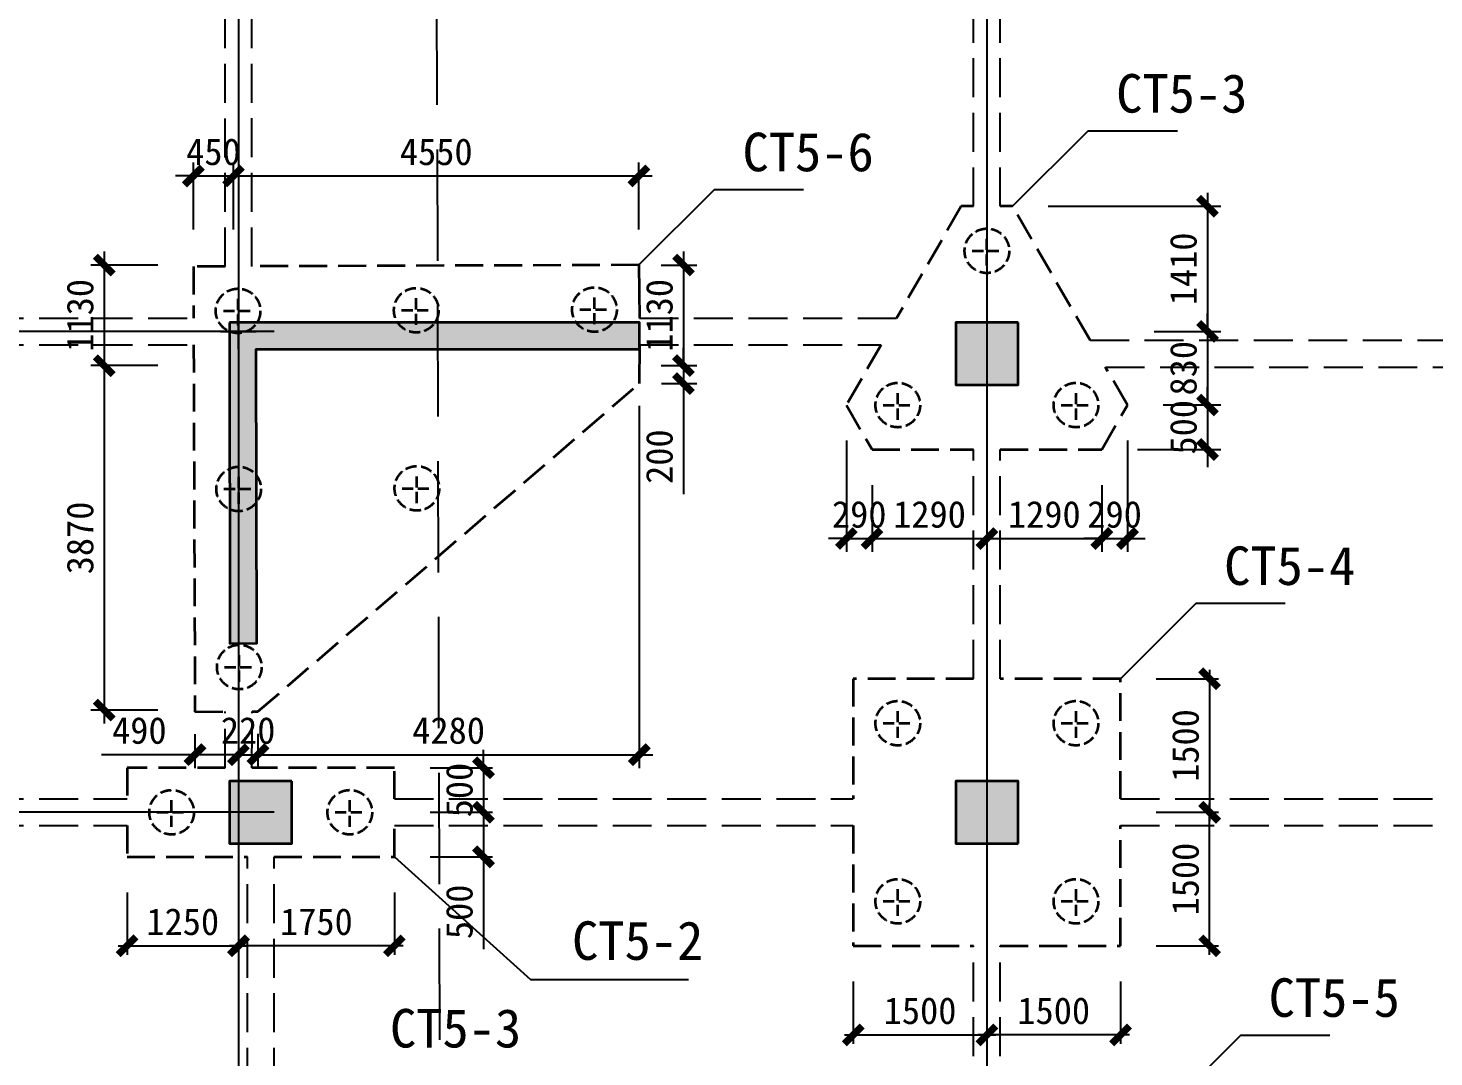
# Model space of a CAD drawing. Header units: millimetres. Extents: x -8252 to 341964, y -299084 to 206355.
# Drawn here: x 156173 to 171950, y 34469 to 46023 of the extents above; entities that cross this region are included whole.
import ezdxf

# ---------------------------------------------------------------- set-up
doc = ezdxf.new("R2010")
doc.units = ezdxf.units.MM
doc.header["$LTSCALE"] = 500
doc.header["$PDMODE"] = 2
doc.header["$PDSIZE"] = 200
doc.linetypes.add('DASH', pattern=[0.35, 0.25, -0.1])
doc.linetypes.add('DASHDOT', pattern=[25.4, 12.7, -6.35, 0, -6.35])
for name, color, linetype in [('dim____', 70, 'Continuous'), ('DOTE', 20, 'DASHDOT'), ('txt', 7, 'Continuous')]:
    doc.layers.add(name, color=color, linetype=linetype)
for name, color, linetype, lineweight in [('kz', 50, 'Continuous', 25), ('s117', 4, 'Continuous', 25), ('s121', 2, 'Continuous', 35), ('shear_wall', 100, 'Continuous', 25), ('zkz', 200, 'Continuous', 35)]:
    doc.layers.add(name, color=color, linetype=linetype, lineweight=lineweight)
doc.styles.add('宋体', font='')
doc.styles.get('宋体').set_extended_font_data('宋体')
doc.dimstyles.new('ISO-25', dxfattribs={"dimtxt": 2.5, "dimasz": 2.5, "dimexe": 1.25, "dimexo": 0.625, "dimtad": 1, "dimtxsty": 'Standard', "dimcen": 2.5, "dimadec": 0, "dimazin": 0, "dimtfac": 1, "dimtmove": 0, "dimatfit": 3, "dimfxl": 1, "dimarcsym": 0})

# ---------------------------------------------------------------- blocks, each defined once
blk = doc.blocks.new('_ArchTick')
at = {"color": 0, "linetype": 'ByBlock', "const_width": 0.4}
blk.add_lwpolyline([(-0.5, -0.5), (0.5, 0.5)], dxfattribs=at)
blk = doc.blocks.new('*D184')
at = {"layer": 'Defpoints', "color": 0, "transparency": 16777216}
for p in [(168433, 37216), (169433, 37216), (168433, 35716)]:
    blk.add_point(p, dxfattribs=at)
at = {"layer": 'dim____', "color": 0, "lineweight": -2, "transparency": 16777216}
for p, q in [((169433, 35616), (169433, 37316)), ((168833, 37216), (169533, 37216)), ((168833, 35716), (169533, 35716))]:
    blk.add_line(p, q, dxfattribs=at)
at = {"layer": 'dim____', "color": 0, "lineweight": -2, "transparency": 16777216, "xscale": 200, "yscale": 200, "zscale": 200}
for p, rotation in [((169433, 37216), 90), ((169433, 35716), 270)]:
    blk.add_blockref('_ArchTick', p, dxfattribs=dict(at, rotation=rotation))
at = {"layer": 'dim____', "color": 7, "transparency": 16777216, "insert": (169163, 36466), "char_height": 300, "attachment_point": 5, "rotation": 90, "style": '宋体'}
blk.add_mtext('1500', dxfattribs=at)
blk = doc.blocks.new('*D185')
at = {"layer": 'Defpoints', "color": 0, "transparency": 16777216}
for p in [(168433, 38716), (168433, 37216), (169433, 37216)]:
    blk.add_point(p, dxfattribs=at)
at = {"layer": 'dim____', "color": 0, "lineweight": -2, "transparency": 16777216}
for p, q in [((169433, 38816), (169433, 37116)), ((168833, 38716), (169533, 38716)), ((168833, 37216), (169533, 37216))]:
    blk.add_line(p, q, dxfattribs=at)
at = {"layer": 'dim____', "color": 0, "lineweight": -2, "transparency": 16777216, "xscale": 200, "yscale": 200, "zscale": 200}
for p, rotation in [((169433, 38716), 90), ((169433, 37216), 270)]:
    blk.add_blockref('_ArchTick', p, dxfattribs=dict(at, rotation=rotation))
at = {"layer": 'dim____', "color": 7, "transparency": 16777216, "insert": (169163, 37966), "char_height": 300, "attachment_point": 5, "rotation": 90, "style": '宋体'}
blk.add_mtext('1500', dxfattribs=at)
blk = doc.blocks.new('*D186')
at = {"layer": 'Defpoints', "color": 0, "transparency": 16777216}
for p in [(165433, 35716), (166933, 35716), (166933, 34716)]:
    blk.add_point(p, dxfattribs=at)
at = {"layer": 'dim____', "color": 0, "lineweight": -2, "transparency": 16777216}
for p, q in [((165433, 35316), (165433, 34616)), ((166933, 35316), (166933, 34616)), ((165333, 34716), (167033, 34716))]:
    blk.add_line(p, q, dxfattribs=at)
at = {"layer": 'dim____', "color": 0, "lineweight": -2, "transparency": 16777216, "xscale": 200, "yscale": 200, "zscale": 200, "rotation": 180}
blk.add_blockref('_ArchTick', (165433, 34716), dxfattribs=at)
at = {"layer": 'dim____', "color": 0, "lineweight": -2, "transparency": 16777216, "xscale": 200, "yscale": 200, "zscale": 200}
blk.add_blockref('_ArchTick', (166933, 34716), dxfattribs=at)
at = {"layer": 'dim____', "color": 7, "transparency": 16777216, "insert": (166183, 34986), "char_height": 300, "attachment_point": 5, "style": '宋体'}
blk.add_mtext('1500', dxfattribs=at)
blk = doc.blocks.new('*D187')
at = {"layer": 'Defpoints', "color": 0, "transparency": 16777216}
for p in [(166933, 35716), (168433, 35716), (166933, 34716)]:
    blk.add_point(p, dxfattribs=at)
at = {"layer": 'dim____', "color": 0, "lineweight": -2, "transparency": 16777216}
for p, q in [((166933, 35316), (166933, 34616)), ((168433, 35316), (168433, 34616)), ((168533, 34716), (166833, 34716))]:
    blk.add_line(p, q, dxfattribs=at)
at = {"layer": 'dim____', "color": 0, "lineweight": -2, "transparency": 16777216, "xscale": 200, "yscale": 200, "zscale": 200, "rotation": 180}
blk.add_blockref('_ArchTick', (166933, 34716), dxfattribs=at)
at = {"layer": 'dim____', "color": 0, "lineweight": -2, "transparency": 16777216, "xscale": 200, "yscale": 200, "zscale": 200}
blk.add_blockref('_ArchTick', (168433, 34716), dxfattribs=at)
at = {"layer": 'dim____', "color": 7, "transparency": 16777216, "insert": (167683, 34986), "char_height": 300, "attachment_point": 5, "style": '宋体'}
blk.add_mtext('1500', dxfattribs=at)
blk = doc.blocks.new('*D208')
at = {"layer": 'Defpoints', "color": 0, "transparency": 16777216}
for p in [(160283, 37216), (161283, 37216), (160283, 36716)]:
    blk.add_point(p, dxfattribs=at)
at = {"layer": 'dim____', "color": 0, "lineweight": -2, "transparency": 16777216}
for p, q in [((160683, 37216), (161383, 37216)), ((161283, 37216), (161283, 36616)), ((160683, 36716), (161383, 36716)), ((161283, 36716), (161283, 35680))]:
    blk.add_line(p, q, dxfattribs=at)
at = {"layer": 'dim____', "color": 0, "lineweight": -2, "transparency": 16777216, "xscale": 200, "yscale": 200, "zscale": 200}
for p, rotation in [((161283, 37216), 90), ((161283, 36716), 270)]:
    blk.add_blockref('_ArchTick', p, dxfattribs=dict(at, rotation=rotation))
at = {"layer": 'dim____', "color": 7, "transparency": 16777216, "insert": (161013, 36098), "char_height": 300, "attachment_point": 5, "rotation": 90, "style": '宋体'}
blk.add_mtext('500', dxfattribs=at)
blk = doc.blocks.new('*D209')
at = {"layer": 'Defpoints', "color": 0, "transparency": 16777216}
for p in [(160283, 37716), (160283, 37216), (161283, 37216)]:
    blk.add_point(p, dxfattribs=at)
at = {"layer": 'dim____', "color": 0, "lineweight": -2, "transparency": 16777216}
for p, q in [((161283, 37716), (161283, 37916)), ((160683, 37716), (161383, 37716)), ((161283, 37716), (161283, 37216)), ((160683, 37216), (161383, 37216)), ((161283, 37216), (161283, 37016))]:
    blk.add_line(p, q, dxfattribs=at)
at = {"layer": 'dim____', "color": 0, "lineweight": -2, "transparency": 16777216, "xscale": 200, "yscale": 200, "zscale": 200}
for p, rotation in [((161283, 37716), 270), ((161283, 37216), 90)]:
    blk.add_blockref('_ArchTick', p, dxfattribs=dict(at, rotation=rotation))
at = {"layer": 'dim____', "color": 7, "transparency": 16777216, "insert": (161013, 37466), "char_height": 300, "attachment_point": 5, "rotation": 90, "style": '宋体'}
blk.add_mtext('500', dxfattribs=at)
blk = doc.blocks.new('*D210')
at = {"layer": 'Defpoints', "color": 0, "transparency": 16777216}
for p in [(157283, 36716), (158533, 36716), (158533, 35716)]:
    blk.add_point(p, dxfattribs=at)
at = {"layer": 'dim____', "color": 0, "lineweight": -2, "transparency": 16777216}
for p, q in [((157283, 36316), (157283, 35616)), ((158533, 36316), (158533, 35616)), ((157183, 35716), (158633, 35716))]:
    blk.add_line(p, q, dxfattribs=at)
at = {"layer": 'dim____', "color": 0, "lineweight": -2, "transparency": 16777216, "xscale": 200, "yscale": 200, "zscale": 200, "rotation": 180}
blk.add_blockref('_ArchTick', (157283, 35716), dxfattribs=at)
at = {"layer": 'dim____', "color": 0, "lineweight": -2, "transparency": 16777216, "xscale": 200, "yscale": 200, "zscale": 200}
blk.add_blockref('_ArchTick', (158533, 35716), dxfattribs=at)
at = {"layer": 'dim____', "color": 7, "transparency": 16777216, "insert": (157908, 35986), "char_height": 300, "attachment_point": 5, "style": '宋体'}
blk.add_mtext('1250', dxfattribs=at)
blk = doc.blocks.new('*D211')
at = {"layer": 'Defpoints', "color": 0, "transparency": 16777216}
for p in [(158533, 36716), (160283, 36716), (158533, 35716)]:
    blk.add_point(p, dxfattribs=at)
at = {"layer": 'dim____', "color": 0, "lineweight": -2, "transparency": 16777216}
for p, q in [((158533, 36316), (158533, 35616)), ((160283, 36316), (160283, 35616)), ((160383, 35716), (158433, 35716))]:
    blk.add_line(p, q, dxfattribs=at)
at = {"layer": 'dim____', "color": 0, "lineweight": -2, "transparency": 16777216, "xscale": 200, "yscale": 200, "zscale": 200, "rotation": 180}
blk.add_blockref('_ArchTick', (158533, 35716), dxfattribs=at)
at = {"layer": 'dim____', "color": 0, "lineweight": -2, "transparency": 16777216, "xscale": 200, "yscale": 200, "zscale": 200}
blk.add_blockref('_ArchTick', (160283, 35716), dxfattribs=at)
at = {"layer": 'dim____', "color": 7, "transparency": 16777216, "insert": (159408, 35986), "char_height": 300, "attachment_point": 5, "style": '宋体'}
blk.add_mtext('1750', dxfattribs=at)
blk = doc.blocks.new('*D455')
at = {"layer": 'Defpoints', "color": 0, "transparency": 16777216}
for p in [(165356, 41790), (165644, 41290), (165644, 40290)]:
    blk.add_point(p, dxfattribs=at)
at = {"layer": 'dim____', "color": 0, "lineweight": -2, "transparency": 16777216}
for p, q in [((165356, 41390), (165356, 40140)), ((165644, 40890), (165644, 40140)), ((165356, 40290), (165156, 40290)), ((165356, 40290), (165644, 40290)), ((165644, 40290), (165844, 40290))]:
    blk.add_line(p, q, dxfattribs=at)
at = {"layer": 'dim____', "color": 0, "lineweight": -2, "transparency": 16777216, "xscale": 200, "yscale": 200, "zscale": 200}
blk.add_blockref('_ArchTick', (165356, 40290), dxfattribs=at)
at = {"layer": 'dim____', "color": 0, "lineweight": -2, "transparency": 16777216, "xscale": 200, "yscale": 200, "zscale": 200, "rotation": 180}
blk.add_blockref('_ArchTick', (165644, 40290), dxfattribs=at)
at = {"layer": 'dim____', "color": 7, "transparency": 16777216, "insert": (165500, 40560), "char_height": 300, "attachment_point": 5, "style": '宋体'}
blk.add_mtext('290', dxfattribs=at)
blk = doc.blocks.new('*D456')
at = {"layer": 'Defpoints', "color": 0, "transparency": 16777216}
for p in [(165644, 41290), (166933, 41290), (166933, 40290)]:
    blk.add_point(p, dxfattribs=at)
at = {"layer": 'dim____', "color": 0, "lineweight": -2, "transparency": 16777216}
for p, q in [((165644, 40890), (165644, 40140)), ((166933, 40890), (166933, 40140)), ((165494, 40290), (167083, 40290))]:
    blk.add_line(p, q, dxfattribs=at)
at = {"layer": 'dim____', "color": 0, "lineweight": -2, "transparency": 16777216, "xscale": 200, "yscale": 200, "zscale": 200, "rotation": 180}
blk.add_blockref('_ArchTick', (165644, 40290), dxfattribs=at)
at = {"layer": 'dim____', "color": 0, "lineweight": -2, "transparency": 16777216, "xscale": 200, "yscale": 200, "zscale": 200}
blk.add_blockref('_ArchTick', (166933, 40290), dxfattribs=at)
at = {"layer": 'dim____', "color": 7, "transparency": 16777216, "insert": (166289, 40560), "char_height": 300, "attachment_point": 5, "style": '宋体'}
blk.add_mtext('1290', dxfattribs=at)
blk = doc.blocks.new('*D457')
at = {"layer": 'Defpoints', "color": 0, "transparency": 16777216}
for p in [(166933, 41290), (168222, 41290), (168222, 40290)]:
    blk.add_point(p, dxfattribs=at)
at = {"layer": 'dim____', "color": 0, "lineweight": -2, "transparency": 16777216}
for p, q in [((166933, 40890), (166933, 40140)), ((168222, 40890), (168222, 40140)), ((166783, 40290), (168372, 40290))]:
    blk.add_line(p, q, dxfattribs=at)
at = {"layer": 'dim____', "color": 0, "lineweight": -2, "transparency": 16777216, "xscale": 200, "yscale": 200, "zscale": 200, "rotation": 180}
blk.add_blockref('_ArchTick', (166933, 40290), dxfattribs=at)
at = {"layer": 'dim____', "color": 0, "lineweight": -2, "transparency": 16777216, "xscale": 200, "yscale": 200, "zscale": 200}
blk.add_blockref('_ArchTick', (168222, 40290), dxfattribs=at)
at = {"layer": 'dim____', "color": 7, "transparency": 16777216, "insert": (167577, 40560), "char_height": 300, "attachment_point": 5, "style": '宋体'}
blk.add_mtext('1290', dxfattribs=at)
blk = doc.blocks.new('*D458')
at = {"layer": 'Defpoints', "color": 0, "transparency": 16777216}
for p in [(168510, 41790), (168222, 41290), (168510, 40290)]:
    blk.add_point(p, dxfattribs=at)
at = {"layer": 'dim____', "color": 0, "lineweight": -2, "transparency": 16777216}
for p, q in [((168510, 41390), (168510, 40140)), ((168222, 40890), (168222, 40140)), ((168222, 40290), (168022, 40290)), ((168222, 40290), (168510, 40290)), ((168510, 40290), (168710, 40290))]:
    blk.add_line(p, q, dxfattribs=at)
at = {"layer": 'dim____', "color": 0, "lineweight": -2, "transparency": 16777216, "xscale": 200, "yscale": 200, "zscale": 200}
blk.add_blockref('_ArchTick', (168222, 40290), dxfattribs=at)
at = {"layer": 'dim____', "color": 0, "lineweight": -2, "transparency": 16777216, "xscale": 200, "yscale": 200, "zscale": 200, "rotation": 180}
blk.add_blockref('_ArchTick', (168510, 40290), dxfattribs=at)
at = {"layer": 'dim____', "color": 7, "transparency": 16777216, "insert": (168366, 40560), "char_height": 300, "attachment_point": 5, "style": '宋体'}
blk.add_mtext('290', dxfattribs=at)
blk = doc.blocks.new('*D459')
at = {"layer": 'Defpoints', "color": 0, "transparency": 16777216}
for p in [(167222, 44022), (168409, 42616), (169409, 42616)]:
    blk.add_point(p, dxfattribs=at)
at = {"layer": 'dim____', "color": 0, "lineweight": -2, "transparency": 16777216}
for p, q in [((167622, 44022), (169559, 44022)), ((169409, 44172), (169409, 42466)), ((168809, 42616), (169559, 42616))]:
    blk.add_line(p, q, dxfattribs=at)
at = {"layer": 'dim____', "color": 0, "lineweight": -2, "transparency": 16777216, "xscale": 200, "yscale": 200, "zscale": 200}
for p, rotation in [((169409, 44022), 90), ((169409, 42616), 270)]:
    blk.add_blockref('_ArchTick', p, dxfattribs=dict(at, rotation=rotation))
at = {"layer": 'dim____', "color": 7, "transparency": 16777216, "insert": (169139, 43319), "char_height": 300, "attachment_point": 5, "rotation": 90, "style": '宋体'}
blk.add_mtext('1410', dxfattribs=at)
blk = doc.blocks.new('*D460')
at = {"layer": 'Defpoints', "color": 0, "transparency": 16777216}
for p in [(168409, 42616), (168510, 41790), (169409, 41790)]:
    blk.add_point(p, dxfattribs=at)
at = {"layer": 'dim____', "color": 0, "lineweight": -2, "transparency": 16777216}
for p, q in [((169409, 42616), (169409, 42816)), ((168809, 42616), (169559, 42616)), ((169409, 42616), (169409, 41790)), ((168910, 41790), (169559, 41790)), ((169409, 41790), (169409, 41590))]:
    blk.add_line(p, q, dxfattribs=at)
at = {"layer": 'dim____', "color": 0, "lineweight": -2, "transparency": 16777216, "xscale": 200, "yscale": 200, "zscale": 200}
for p, rotation in [((169409, 42616), 270), ((169409, 41790), 90)]:
    blk.add_blockref('_ArchTick', p, dxfattribs=dict(at, rotation=rotation))
at = {"layer": 'dim____', "color": 7, "transparency": 16777216, "insert": (169139, 42203), "char_height": 300, "attachment_point": 5, "rotation": 90, "style": '宋体'}
blk.add_mtext('830', dxfattribs=at)
blk = doc.blocks.new('*D461')
at = {"layer": 'Defpoints', "color": 0, "transparency": 16777216}
for p in [(168510, 41790), (168222, 41290), (169409, 41290)]:
    blk.add_point(p, dxfattribs=at)
at = {"layer": 'dim____', "color": 0, "lineweight": -2, "transparency": 16777216}
for p, q in [((169409, 41790), (169409, 41990)), ((168910, 41790), (169559, 41790)), ((169409, 41790), (169409, 41290)), ((168622, 41290), (169559, 41290)), ((169409, 41290), (169409, 41090))]:
    blk.add_line(p, q, dxfattribs=at)
at = {"layer": 'dim____', "color": 0, "lineweight": -2, "transparency": 16777216, "xscale": 200, "yscale": 200, "zscale": 200}
for p, rotation in [((169409, 41790), 270), ((169409, 41290), 90)]:
    blk.add_blockref('_ArchTick', p, dxfattribs=dict(at, rotation=rotation))
at = {"layer": 'dim____', "color": 7, "transparency": 16777216, "insert": (169139, 41540), "char_height": 300, "attachment_point": 5, "rotation": 90, "style": '宋体'}
blk.add_mtext('500', dxfattribs=at)
blk = doc.blocks.new('*D504')
at = {"layer": 'Defpoints', "color": 0, "transparency": 16777216}
for p in [(158477, 44362), (158027, 43362), (158477, 43362)]:
    blk.add_point(p, dxfattribs=at)
at = {"layer": 'dim____', "color": 0, "lineweight": -2, "transparency": 16777216}
for p, q in [((158027, 43762), (158027, 44512)), ((158477, 43762), (158477, 44512)), ((158027, 44362), (157827, 44362)), ((158027, 44362), (158477, 44362)), ((158477, 44362), (158677, 44362))]:
    blk.add_line(p, q, dxfattribs=at)
at = {"layer": 'dim____', "color": 0, "lineweight": -2, "transparency": 16777216, "xscale": 200, "yscale": 200, "zscale": 200}
blk.add_blockref('_ArchTick', (158027, 44362), dxfattribs=at)
at = {"layer": 'dim____', "color": 0, "lineweight": -2, "transparency": 16777216, "xscale": 200, "yscale": 200, "zscale": 200, "rotation": 180}
blk.add_blockref('_ArchTick', (158477, 44362), dxfattribs=at)
at = {"layer": 'dim____', "color": 7, "transparency": 16777216, "insert": (158252, 44632), "char_height": 300, "attachment_point": 5, "style": '宋体'}
blk.add_mtext('450', dxfattribs=at)
blk = doc.blocks.new('*D505')
at = {"layer": 'Defpoints', "color": 0, "transparency": 16777216}
for p in [(163028, 44362), (158477, 43362), (163028, 43362)]:
    blk.add_point(p, dxfattribs=at)
at = {"layer": 'dim____', "color": 0, "lineweight": -2, "transparency": 16777216}
for p, q in [((158477, 43762), (158477, 44512)), ((163028, 43762), (163028, 44512)), ((158327, 44362), (163178, 44362))]:
    blk.add_line(p, q, dxfattribs=at)
at = {"layer": 'dim____', "color": 0, "lineweight": -2, "transparency": 16777216, "xscale": 200, "yscale": 200, "zscale": 200, "rotation": 180}
blk.add_blockref('_ArchTick', (158477, 44362), dxfattribs=at)
at = {"layer": 'dim____', "color": 0, "lineweight": -2, "transparency": 16777216, "xscale": 200, "yscale": 200, "zscale": 200}
blk.add_blockref('_ArchTick', (163028, 44362), dxfattribs=at)
at = {"layer": 'dim____', "color": 7, "transparency": 16777216, "insert": (160753, 44632), "char_height": 300, "attachment_point": 5, "style": '宋体'}
blk.add_mtext('4550', dxfattribs=at)
blk = doc.blocks.new('*D506')
at = {"layer": 'Defpoints', "color": 0, "transparency": 16777216}
for p in [(158027, 43362), (157027, 42232), (158027, 42232)]:
    blk.add_point(p, dxfattribs=at)
at = {"layer": 'dim____', "color": 0, "lineweight": -2, "transparency": 16777216}
for p, q in [((157027, 43512), (157027, 42082)), ((157627, 43362), (156877, 43362)), ((157627, 42232), (156877, 42232))]:
    blk.add_line(p, q, dxfattribs=at)
at = {"layer": 'dim____', "color": 0, "lineweight": -2, "transparency": 16777216, "xscale": 200, "yscale": 200, "zscale": 200}
for p, rotation in [((157027, 43362), 90), ((157027, 42232), 270)]:
    blk.add_blockref('_ArchTick', p, dxfattribs=dict(at, rotation=rotation))
at = {"layer": 'dim____', "color": 7, "transparency": 16777216, "insert": (156757, 42797), "char_height": 300, "attachment_point": 5, "rotation": 90, "style": '宋体'}
blk.add_mtext('1130', dxfattribs=at)
blk = doc.blocks.new('*D507')
at = {"layer": 'Defpoints', "color": 0, "transparency": 16777216}
for p in [(158027, 42232), (157027, 38363), (158027, 38363)]:
    blk.add_point(p, dxfattribs=at)
at = {"layer": 'dim____', "color": 0, "lineweight": -2, "transparency": 16777216}
for p, q in [((157027, 42382), (157027, 38213)), ((157627, 42232), (156877, 42232)), ((157627, 38363), (156877, 38363))]:
    blk.add_line(p, q, dxfattribs=at)
at = {"layer": 'dim____', "color": 0, "lineweight": -2, "transparency": 16777216, "xscale": 200, "yscale": 200, "zscale": 200}
for p, rotation in [((157027, 42232), 90), ((157027, 38363), 270)]:
    blk.add_blockref('_ArchTick', p, dxfattribs=dict(at, rotation=rotation))
at = {"layer": 'dim____', "color": 7, "transparency": 16777216, "insert": (156757, 40297), "char_height": 300, "attachment_point": 5, "rotation": 90, "style": '宋体'}
blk.add_mtext('3870', dxfattribs=at)
blk = doc.blocks.new('*D508')
at = {"layer": 'Defpoints', "color": 0, "transparency": 16777216}
for p in [(158045, 38345), (158533, 38363), (158533, 37863)]:
    blk.add_point(p, dxfattribs=at)
at = {"layer": 'dim____', "color": 0, "lineweight": -2, "transparency": 16777216}
for p, q in [((158045, 38095), (158045, 37713)), ((158533, 38113), (158533, 37713)), ((158045, 37863), (156998, 37863)), ((158533, 37863), (157895, 37863))]:
    blk.add_line(p, q, dxfattribs=at)
at = {"layer": 'dim____', "color": 0, "lineweight": -2, "transparency": 16777216, "xscale": 200, "yscale": 200, "zscale": 200, "rotation": 180}
blk.add_blockref('_ArchTick', (158045, 37863), dxfattribs=at)
at = {"layer": 'dim____', "color": 0, "lineweight": -2, "transparency": 16777216, "xscale": 200, "yscale": 200, "zscale": 200}
blk.add_blockref('_ArchTick', (158533, 37863), dxfattribs=at)
at = {"layer": 'dim____', "color": 7, "transparency": 16777216, "insert": (157421, 38133), "char_height": 300, "attachment_point": 5, "style": '宋体'}
blk.add_mtext('490', dxfattribs=at)
blk = doc.blocks.new('*D509')
at = {"layer": 'Defpoints', "color": 0, "transparency": 16777216}
for p in [(158533, 38363), (158752, 38347), (158752, 37863)]:
    blk.add_point(p, dxfattribs=at)
at = {"layer": 'dim____', "color": 0, "lineweight": -2, "transparency": 16777216}
for p, q in [((158533, 38113), (158533, 37713)), ((158752, 38097), (158752, 37713)), ((158533, 37863), (158333, 37863)), ((158533, 37863), (158752, 37863)), ((158752, 37863), (158952, 37863))]:
    blk.add_line(p, q, dxfattribs=at)
at = {"layer": 'dim____', "color": 0, "lineweight": -2, "transparency": 16777216, "xscale": 200, "yscale": 200, "zscale": 200}
blk.add_blockref('_ArchTick', (158533, 37863), dxfattribs=at)
at = {"layer": 'dim____', "color": 0, "lineweight": -2, "transparency": 16777216, "xscale": 200, "yscale": 200, "zscale": 200, "rotation": 180}
blk.add_blockref('_ArchTick', (158752, 37863), dxfattribs=at)
at = {"layer": 'dim____', "color": 7, "transparency": 16777216, "insert": (158642, 38133), "char_height": 300, "attachment_point": 5, "style": '宋体'}
blk.add_mtext('220', dxfattribs=at)
blk = doc.blocks.new('*D510')
at = {"layer": 'Defpoints', "color": 0, "transparency": 16777216}
for p in [(163032, 42030), (158752, 38347), (163032, 37863)]:
    blk.add_point(p, dxfattribs=at)
at = {"layer": 'dim____', "color": 0, "lineweight": -2, "transparency": 16777216}
for p, q in [((163032, 41780), (163032, 37713)), ((158752, 38097), (158752, 37713)), ((158602, 37863), (163182, 37863))]:
    blk.add_line(p, q, dxfattribs=at)
at = {"layer": 'dim____', "color": 0, "lineweight": -2, "transparency": 16777216, "xscale": 200, "yscale": 200, "zscale": 200, "rotation": 180}
blk.add_blockref('_ArchTick', (158752, 37863), dxfattribs=at)
at = {"layer": 'dim____', "color": 0, "lineweight": -2, "transparency": 16777216, "xscale": 200, "yscale": 200, "zscale": 200}
blk.add_blockref('_ArchTick', (163032, 37863), dxfattribs=at)
at = {"layer": 'dim____', "color": 7, "transparency": 16777216, "insert": (160892, 38133), "char_height": 300, "attachment_point": 5, "style": '宋体'}
blk.add_mtext('4280', dxfattribs=at)
blk = doc.blocks.new('*D511')
at = {"layer": 'Defpoints', "color": 0, "transparency": 16777216}
for p in [(163028, 43362), (163028, 42232), (163528, 42232)]:
    blk.add_point(p, dxfattribs=at)
at = {"layer": 'dim____', "color": 0, "lineweight": -2, "transparency": 16777216}
for p, q in [((163528, 43512), (163528, 42082)), ((163278, 43362), (163678, 43362)), ((163278, 42232), (163678, 42232))]:
    blk.add_line(p, q, dxfattribs=at)
at = {"layer": 'dim____', "color": 0, "lineweight": -2, "transparency": 16777216, "xscale": 200, "yscale": 200, "zscale": 200}
for p, rotation in [((163528, 43362), 90), ((163528, 42232), 270)]:
    blk.add_blockref('_ArchTick', p, dxfattribs=dict(at, rotation=rotation))
at = {"layer": 'dim____', "color": 7, "transparency": 16777216, "insert": (163258, 42797), "char_height": 300, "attachment_point": 5, "rotation": 90, "style": '宋体'}
blk.add_mtext('1130', dxfattribs=at)
blk = doc.blocks.new('*D512')
at = {"layer": 'Defpoints', "color": 0, "transparency": 16777216}
for p in [(163032, 42232), (163032, 42030), (163528, 42030)]:
    blk.add_point(p, dxfattribs=at)
at = {"layer": 'dim____', "color": 0, "lineweight": -2, "transparency": 16777216}
for p, q in [((163528, 42232), (163528, 42432)), ((163282, 42232), (163678, 42232)), ((163528, 42232), (163528, 42030)), ((163282, 42030), (163678, 42030)), ((163528, 42030), (163528, 40790))]:
    blk.add_line(p, q, dxfattribs=at)
at = {"layer": 'dim____', "color": 0, "lineweight": -2, "transparency": 16777216, "xscale": 200, "yscale": 200, "zscale": 200}
for p, rotation in [((163528, 42232), 270), ((163528, 42030), 90)]:
    blk.add_blockref('_ArchTick', p, dxfattribs=dict(at, rotation=rotation))
at = {"layer": 'dim____', "color": 7, "transparency": 16777216, "insert": (163258, 41210), "char_height": 300, "attachment_point": 5, "rotation": 90, "style": '宋体'}
blk.add_mtext('200', dxfattribs=at)

msp = doc.modelspace()

# ---------------------------------------------------------------- hatches: boundary and pattern name
at = {"layer": 'kz'}
h = msp.add_hatch(color=52, dxfattribs=at)
h.dxf.hatch_style = 1
h.paths.add_polyline_path([(167283.088, 42716.423), (166583.088, 42716.423), (166583.088, 42016.423), (167283.088, 42016.423)])
h = msp.add_hatch(color=52, dxfattribs=at)
h.dxf.hatch_style = 1
h.paths.add_polyline_path([(159133.088, 37566.423), (158433.088, 37566.423), (158433.088, 36866.423), (159133.088, 36866.423)])
h = msp.add_hatch(color=52, dxfattribs=at)
h.dxf.hatch_style = 1
h.paths.add_polyline_path([(167283.088, 36866.423), (167283.088, 37566.423), (166583.088, 37566.423), (166583.088, 36866.423)])
at = {"layer": 'shear_wall'}
h = msp.add_hatch(color=82, dxfattribs=at)
h.dxf.hatch_style = 1
h.paths.add_polyline_path([(158432.951, 42716.416), (158437.855, 39113.341), (158737.855, 39113.751), (158733.361, 42416.435), (163032.886, 42416.724), (163032.865, 42716.724)])

# ---------------------------------------------------------------- linework, layer by layer
at = {"linetype": 'DASH', "ltscale": 10}
msp.add_lwpolyline([(146051.838, 56966.741), (160728.002, 56910.253), (160838.175, 17222.594), (146162.011, 17279.082)], close=True, dxfattribs=at)
at = {"layer": 'DOTE', "ltscale": 5}
for p, q in [((158533.088, 59216.423), (158533.088, -2133.577)), ((166933.274, 59216.423), (166933.274, -2132.854)), ((222433.088, 42616.423), (143483.222, 42616.423)), ((222433.088, 37216.423), (143483.088, 37216.423))]:
    msp.add_line(p, q, dxfattribs=at)
at = {"layer": 'kz', "lineweight": 35}
for points in [[(167283.088, 42716.423), (166583.088, 42716.423), (166583.088, 42016.423), (167283.088, 42016.423)], [(159133.088, 37566.423), (158433.088, 37566.423), (158433.088, 36866.423), (159133.088, 36866.423)], [(167283.088, 36866.423), (167283.088, 37566.423), (166583.088, 37566.423), (166583.088, 36866.423)]]:
    msp.add_lwpolyline(points, close=True, dxfattribs=at)
at = {"layer": 's117', "linetype": 'DASH', "ltscale": 3.5}
for p, q in [((158383.088, 43346.017), (158383.088, 49616.423)), ((158683.088, 43347.075), (158683.088, 49616.423)), ((166783.107, 44021.123), (166783.183, 49616.423)), ((167083.107, 44021.123), (167083.183, 49616.423)), ((153233.088, 42766.423), (158028.954, 42766.423)), ((163032.884, 42766.724), (165920.057, 42766.502)), ((153233.088, 42466.423), (158030.012, 42466.423)), ((163032.861, 42466.724), (165746.86, 42466.515)), ((168090.502, 42516.423), (174175.675, 42516.423)), ((168263.706, 42216.423), (174002.47, 42216.423)), ((166783.088, 38716.423), (166783.088, 41289.072)), ((167083.088, 38716.423), (167083.088, 41289.072)), ((158384.343, 37716.423), (158385.926, 38346.197)), ((158684.345, 37716.423), (158685.93, 38347.255)), ((153233.088, 37366.423), (157283.088, 37366.423)), ((160283.088, 37366.423), (165433.088, 37366.423)), ((168433.088, 37366.423), (173833.088, 37366.423)), ((153233.088, 37066.423), (157283.088, 37066.423)), ((160283.088, 37066.423), (165433.088, 37066.423)), ((168433.088, 37066.423), (173833.088, 37066.423)), ((158633.088, 33521.124), (158633.088, 36716.423)), ((158933.088, 33521.124), (158933.088, 36716.423)), ((166783.088, 33866.423), (166783.088, 35716.423)), ((167083.088, 33866.423), (167083.088, 35716.423))]:
    msp.add_line(p, q, dxfattribs=at)
at = {"layer": 's121', "linetype": 'DASH', "ltscale": 5}
for p, q in [((163027.969, 43362.397), (163032.884, 42766.724)), ((163032.883, 42466.724), (163032.088, 42030.402))]:
    msp.add_line(p, q, dxfattribs=at)
at = {"layer": 's121', "linetype": 'DASH', "ltscale": 2.5}
for points in [[(166783.107, 44021.123), (166644.412, 44021.123), (165920.057, 42766.502)], [(168090.502, 42516.423), (167221.764, 44021.123), (167083.107, 44021.123)], [(158383.088, 43346.017), (158026.915, 43344.761), (158028.954, 42766.423)], [(163027.969, 43362.397), (158683.088, 43347.075)], [(158030.012, 42466.423), (158044.545, 38344.993), (158385.926, 38346.197)], [(165746.86, 42466.515), (165355.738, 41789.072), (165644.412, 41289.072), (166783.088, 41289.072)], [(167083.088, 41289.072), (168221.764, 41289.072), (168510.438, 41789.072), (168263.706, 42216.423)], [(158685.93, 38347.255), (158751.648, 38347.486), (163032.088, 42030.402)], [(166783.088, 38716.423), (165433.088, 38716.423), (165433.088, 37366.423)], [(168433.088, 37366.423), (168433.088, 38716.423), (167083.088, 38716.423)], [(158384.343, 37716.423), (157283.088, 37716.423), (157283.088, 37366.423)], [(160283.088, 37366.423), (160283.088, 37716.423), (158684.345, 37716.423)], [(157283.088, 37066.423), (157283.088, 36716.423), (158633.088, 36716.423)], [(158933.088, 36716.423), (160283.088, 36716.423), (160283.088, 37066.423)], [(165433.088, 37066.423), (165433.088, 35716.423), (166783.088, 35716.423)], [(167083.088, 35716.423), (168433.088, 35716.423), (168433.088, 37066.423)]]:
    msp.add_lwpolyline(points, dxfattribs=at)
at = {"layer": 'shear_wall', "lineweight": 35}
msp.add_lwpolyline([(158432.951, 42716.416), (158437.855, 39113.341), (158737.855, 39113.751), (158733.361, 42416.435), (163032.886, 42416.724), (163032.865, 42716.724)], close=True, dxfattribs=at)
at = {"layer": 'shear_wall'}
msp.add_point((158533.088, 42616.423), dxfattribs=at)
at = {"layer": 'txt'}
for points in [[(167221.764, 44021.123), (168070.292, 44869.651), (169070.292, 44869.651)], [(163027.969, 43362.397), (163876.497, 44210.925), (164876.497, 44210.925)], [(168433.088, 38716.423), (169281.616, 39564.951), (170281.616, 39564.951)], [(160283.088, 36716.423), (161811.708, 35339.541), (163582.962, 35339.541)], [(168933.088, 33866.423), (169781.616, 34714.951), (170781.616, 34714.951)]]:
    msp.add_lwpolyline(points, dxfattribs=at)
at = {"layer": 'zkz', "linetype": 'DASH'}
for p, q in [((166933.088, 43356.123), (166933.088, 43686.123)), ((166768.088, 43521.123), (167098.088, 43521.123)), ((158528.674, 42681.728), (158528.674, 43011.728)), ((160528.661, 42688.781), (160528.661, 43018.781)), ((162528.649, 42695.833), (162528.649, 43025.833)), ((158363.674, 42846.728), (158693.674, 42846.728)), ((160363.661, 42853.781), (160693.661, 42853.781)), ((162363.649, 42860.833), (162693.649, 42860.833)), ((165933.088, 41624.072), (165933.088, 41954.072)), ((167933.088, 41624.072), (167933.088, 41954.072)), ((165768.088, 41789.072), (166098.088, 41789.072)), ((167768.088, 41789.072), (168098.088, 41789.072)), ((158535.726, 40681.74), (158535.726, 41011.74)), ((160535.714, 40688.793), (160535.714, 41018.793)), ((158370.726, 40846.74), (158700.726, 40846.74)), ((160370.714, 40853.793), (160700.714, 40853.793)), ((158542.779, 38681.753), (158542.779, 39011.753)), ((158377.779, 38846.753), (158707.779, 38846.753)), ((165933.088, 38051.423), (165933.088, 38381.423)), ((167933.088, 38051.423), (167933.088, 38381.423)), ((165768.088, 38216.423), (166098.088, 38216.423)), ((167768.088, 38216.423), (168098.088, 38216.423)), ((157783.088, 37051.423), (157783.088, 37381.423)), ((159783.088, 37051.423), (159783.088, 37381.423)), ((157618.088, 37216.423), (157948.088, 37216.423)), ((159618.088, 37216.423), (159948.088, 37216.423)), ((165933.088, 36051.423), (165933.088, 36381.423)), ((167933.088, 36051.423), (167933.088, 36381.423)), ((165768.088, 36216.423), (166098.088, 36216.423)), ((167768.088, 36216.423), (168098.088, 36216.423))]:
    msp.add_line(p, q, dxfattribs=at)
for centre in [(166933.088, 43521.123), (158528.674, 42846.728), (160528.661, 42853.781), (162528.649, 42860.833), (165933.088, 41789.072), (167933.088, 41789.072), (158535.726, 40846.74), (160535.714, 40853.793), (158542.779, 38846.753), (165933.088, 38216.423), (167933.088, 38216.423), (157783.088, 37216.423), (159783.088, 37216.423), (165933.088, 36216.423), (167933.088, 36216.423)]:
    msp.add_circle(centre, 250, dxfattribs=at)

# ---------------------------------------------------------------- texts
at = {"layer": 'txt', "char_height": 433, "width": 1000, "attachment_point": 5}
for s, insert in [('CT5-3', (169120.453, 45286.384)), ('CT5-6', (164926.658, 44627.658)), ('CT5-4', (170331.778, 39981.684)), ('CT5-2', (163013.632, 35771.417)), ('CT5-5', (170831.778, 35131.684)), ('CT5-3', (160970.268, 34787.385))]:
    msp.add_mtext(s, dxfattribs=dict(at, insert=insert))

# ---------------------------------------------------------------- dimensions: what is measured, and where the dimension line sits
at = {"layer": 'dim____'}
for base, p1, p2, override, picture, middle in [((158477.415, 44362.397), (158026.884, 43362.397), (158477.415, 43362.397), {"dimtxt": 300, "dimasz": 200, "dimexe": 150, "dimexo": 400, "dimgap": 120, "dimtad": 1, "dimrnd": 10, "dimtxsty": '宋体', "dimblk1": 'ArchTick', "dimblk2": 'ArchTick', "dimsah": 1, "dimdle": 150, "dimclrt": 7, "dimtix": 1, "dimtmove": 0}, '*D504', (158252.149, 44632.397)), ((163027.969, 44362.397), (158477.415, 43362.397), (163027.969, 43362.397), {"dimtxt": 300, "dimasz": 200, "dimexe": 150, "dimexo": 400, "dimgap": 120, "dimtad": 1, "dimrnd": 10, "dimtxsty": '宋体', "dimblk1": 'ArchTick', "dimblk2": 'ArchTick', "dimsah": 1, "dimdle": 150, "dimclrt": 7, "dimtix": 1, "dimtmove": 0}, '*D505', (160752.692, 44632.397)), ((163032.087, 37862.597), (158751.648, 38347.486), (163032.087, 42030.387), {"dimtxt": 300, "dimasz": 200, "dimexe": 150, "dimexo": 250, "dimgap": 120, "dimtad": 1, "dimrnd": 10, "dimtxsty": '宋体', "dimblk1": 'ArchTick', "dimblk2": 'ArchTick', "dimsah": 1, "dimdle": 150, "dimclrt": 7, "dimtix": 1, "dimtmove": 0}, '*D510', (160891.868, 38132.597)), ((165644.227, 40290.072), (165355.553, 41790.072), (165644.227, 41290.072), {"dimtxt": 300, "dimasz": 200, "dimexe": 150, "dimexo": 400, "dimgap": 120, "dimtad": 1, "dimrnd": 10, "dimtxsty": '宋体', "dimblk1": 'ArchTick', "dimblk2": 'ArchTick', "dimsah": 1, "dimdle": 150, "dimclrt": 7, "dimtix": 1, "dimtmove": 0}, '*D455', (165499.89, 40560.072)), ((168510.252, 40290.072), (168221.578, 41290.073), (168510.252, 41790.073), {"dimtxt": 300, "dimasz": 200, "dimexe": 150, "dimexo": 400, "dimgap": 120, "dimtad": 1, "dimrnd": 10, "dimtxsty": '宋体', "dimblk1": 'ArchTick', "dimblk2": 'ArchTick', "dimsah": 1, "dimdle": 150, "dimclrt": 7, "dimtix": 1, "dimtmove": 0}, '*D458', (168365.915, 40560.072)), ((166933.088, 40290.072), (165644.227, 41290.072), (166933.088, 41290.072), {"dimtxt": 300, "dimasz": 200, "dimexe": 150, "dimexo": 400, "dimgap": 120, "dimtad": 1, "dimrnd": 10, "dimtxsty": '宋体', "dimblk1": 'ArchTick', "dimblk2": 'ArchTick', "dimsah": 1, "dimdle": 150, "dimclrt": 7, "dimtix": 1, "dimtmove": 0}, '*D456', (166288.657, 40560.072)), ((168221.578, 40290.072), (166933.088, 41290.072), (168221.578, 41290.073), {"dimtxt": 300, "dimasz": 200, "dimexe": 150, "dimexo": 400, "dimgap": 120, "dimtad": 1, "dimrnd": 10, "dimtxsty": '宋体', "dimblk1": 'ArchTick', "dimblk2": 'ArchTick', "dimsah": 1, "dimdle": 150, "dimclrt": 7, "dimtix": 1, "dimtmove": 0}, '*D457', (167577.333, 40560.072)), ((158751.648, 37862.597), (158533.088, 38362.597), (158751.648, 38347.486), {"dimtxt": 300, "dimasz": 200, "dimexe": 150, "dimexo": 250, "dimgap": 120, "dimtad": 1, "dimrnd": 10, "dimtxsty": '宋体', "dimblk1": 'ArchTick', "dimblk2": 'ArchTick', "dimsah": 1, "dimdle": 150, "dimclrt": 7, "dimtix": 1, "dimtmove": 0}, '*D509', (158642.368, 38132.597))]:
    dim = msp.add_linear_dim(base=base, p1=p1, p2=p2, dimstyle='ISO-25', override=override, dxfattribs=at)
    dim.commit()
    dim.dimension.update_dxf_attribs({"geometry": picture, "text_midpoint": middle})
for base, p1, p2, angle, override, picture, middle in [((169409.014, 42616.423), (167221.578, 44022.124), (168409.014, 42616.423), 90, {"dimtxt": 300, "dimasz": 200, "dimexe": 150, "dimexo": 400, "dimgap": 120, "dimtad": 1, "dimrnd": 10, "dimtxsty": '宋体', "dimblk1": 'ArchTick', "dimblk2": 'ArchTick', "dimsah": 1, "dimdle": 150, "dimclrt": 7, "dimtix": 1, "dimtmove": 0}, '*D459', (169139.014, 43319.273)), ((157026.8835, 42232.3718), (158026.8835, 43362.3967), (158026.8835, 42232.3718), 270, {"dimtxt": 300, "dimasz": 200, "dimexe": 150, "dimexo": 400, "dimgap": 120, "dimtad": 1, "dimrnd": 10, "dimtxsty": '宋体', "dimblk1": 'ArchTick', "dimblk2": 'ArchTick', "dimsah": 1, "dimdle": 150, "dimclrt": 7, "dimtix": 1, "dimtmove": 0}, '*D506', (156756.8835, 42797.3842)), ((163527.9689, 42232.3718), (163027.9689, 43362.3967), (163027.9689, 42232.3718), 270, {"dimtxt": 300, "dimasz": 200, "dimexe": 150, "dimexo": 250, "dimgap": 120, "dimtad": 1, "dimrnd": 10, "dimtxsty": '宋体', "dimblk1": 'ArchTick', "dimblk2": 'ArchTick', "dimsah": 1, "dimdle": 150, "dimclrt": 7, "dimtix": 1, "dimtmove": 0}, '*D511', (163257.9689, 42797.3842)), ((169409.014, 41790.073), (168409.014, 42616.423), (168510.252, 41790.073), 90, {"dimtxt": 300, "dimasz": 200, "dimexe": 150, "dimexo": 400, "dimgap": 120, "dimtad": 1, "dimrnd": 10, "dimtxsty": '宋体', "dimblk1": 'ArchTick', "dimblk2": 'ArchTick', "dimsah": 1, "dimdle": 150, "dimclrt": 7, "dimtix": 1, "dimtmove": 0}, '*D460', (169139.014, 42203.248)), ((157026.8835, 38362.5969), (158026.8835, 42232.3718), (158026.8835, 38362.5969), 270, {"dimtxt": 300, "dimasz": 200, "dimexe": 150, "dimexo": 400, "dimgap": 120, "dimtad": 1, "dimrnd": 10, "dimtxsty": '宋体', "dimblk1": 'ArchTick', "dimblk2": 'ArchTick', "dimsah": 1, "dimdle": 150, "dimclrt": 7, "dimtix": 1, "dimtmove": 0}, '*D507', (156756.8835, 40297.4843)), ((169409.014, 41290.073), (168510.252, 41790.073), (168221.578, 41290.073), 90, {"dimtxt": 300, "dimasz": 200, "dimexe": 150, "dimexo": 400, "dimgap": 120, "dimtad": 1, "dimrnd": 10, "dimtxsty": '宋体', "dimblk1": 'ArchTick', "dimblk2": 'ArchTick', "dimsah": 1, "dimdle": 150, "dimclrt": 7, "dimtix": 1, "dimtmove": 0}, '*D461', (169139.014, 41540.073))]:
    dim = msp.add_linear_dim(base=base, p1=p1, p2=p2, angle=angle, dimstyle='ISO-25', override=override, dxfattribs=at)
    dim.commit()
    dim.dimension.update_dxf_attribs({"geometry": picture, "text_midpoint": middle})
for base, p1, p2, angle, override, picture, middle, dimtype in [((163527.969, 42030.402), (163032.456, 42232.372), (163032.088, 42030.402), 270, {"dimtxt": 300, "dimasz": 200, "dimexe": 150, "dimexo": 250, "dimgap": 120, "dimrnd": 10, "dimtxsty": '宋体', "dimblk1": 'ArchTick', "dimblk2": 'ArchTick', "dimsah": 1, "dimdle": 150, "dimclrt": 7, "dimtix": 1}, '*D512', (163527.969, 41210.402), 160), ((161283.088, 37216.423), (160283.088, 36716.423), (160283.088, 37216.423), 90, {"dimtxt": 300, "dimasz": 200, "dimexe": 100, "dimexo": 400, "dimgap": 120, "dimrnd": 10, "dimtxsty": '宋体', "dimblk1": 'ArchTick', "dimblk2": 'ArchTick', "dimsah": 1, "dimdle": 100, "dimclrt": 7, "dimtix": 1}, '*D208', (161283.088, 36098.099), 161)]:
    dim = msp.add_linear_dim(base=base, p1=p1, p2=p2, angle=angle, dimstyle='ISO-25', override=override, dxfattribs=at)
    dim.commit()
    dim.dimension.update_dxf_attribs({"geometry": picture, "text_midpoint": middle, "dimtype": dimtype})
for p1, p2, distance, picture, middle in [((168433.088, 38716.423), (168433.088, 37216.423), 1000, '*D185', (169163.088, 37966.423)), ((160283.088, 37716.423), (160283.088, 37216.423), 1000, '*D209', (161013.088, 37466.423)), ((168433.088, 35716.423), (168433.088, 37216.423), -1000, '*D184', (169163.088, 36466.423)), ((157283.088, 36716.423), (158533.088, 36716.423), -1000, '*D210', (157908.088, 35986.423)), ((160283.088, 36716.423), (158533.088, 36716.423), 1000, '*D211', (159408.088, 35986.423)), ((165433.088, 35716.423), (166933.088, 35716.423), -1000, '*D186', (166183.088, 34986.423)), ((168433.088, 35716.423), (166933.088, 35716.423), 1000, '*D187', (167683.088, 34986.423))]:
    dim = msp.add_aligned_dim(p1=p1, p2=p2, distance=distance, dimstyle='ISO-25', override={"dimtxt": 300, "dimasz": 200, "dimexe": 100, "dimexo": 400, "dimgap": 120, "dimrnd": 10, "dimtxsty": '宋体', "dimblk1": 'ArchTick', "dimblk2": 'ArchTick', "dimsah": 1, "dimdle": 100, "dimclrt": 7, "dimtix": 1}, dxfattribs=at)
    dim.commit()
    dim.dimension.update_dxf_attribs({"geometry": picture, "text_midpoint": middle})
dim = msp.add_linear_dim(base=(158533.088, 37862.597), p1=(158044.545, 38344.993), p2=(158533.088, 38362.597), dimstyle='ISO-25', override={"dimtxt": 300, "dimasz": 200, "dimexe": 150, "dimexo": 250, "dimgap": 120, "dimrnd": 10, "dimtxsty": '宋体', "dimblk1": 'ArchTick', "dimblk2": 'ArchTick', "dimsah": 1, "dimdle": 150, "dimclrt": 7, "dimtix": 1}, dxfattribs=at)
dim.commit()
dim.dimension.update_dxf_attribs({"geometry": '*D508', "text_midpoint": (157421.193, 37862.597), "dimtype": 160})

doc.saveas('drawing.dxf')
